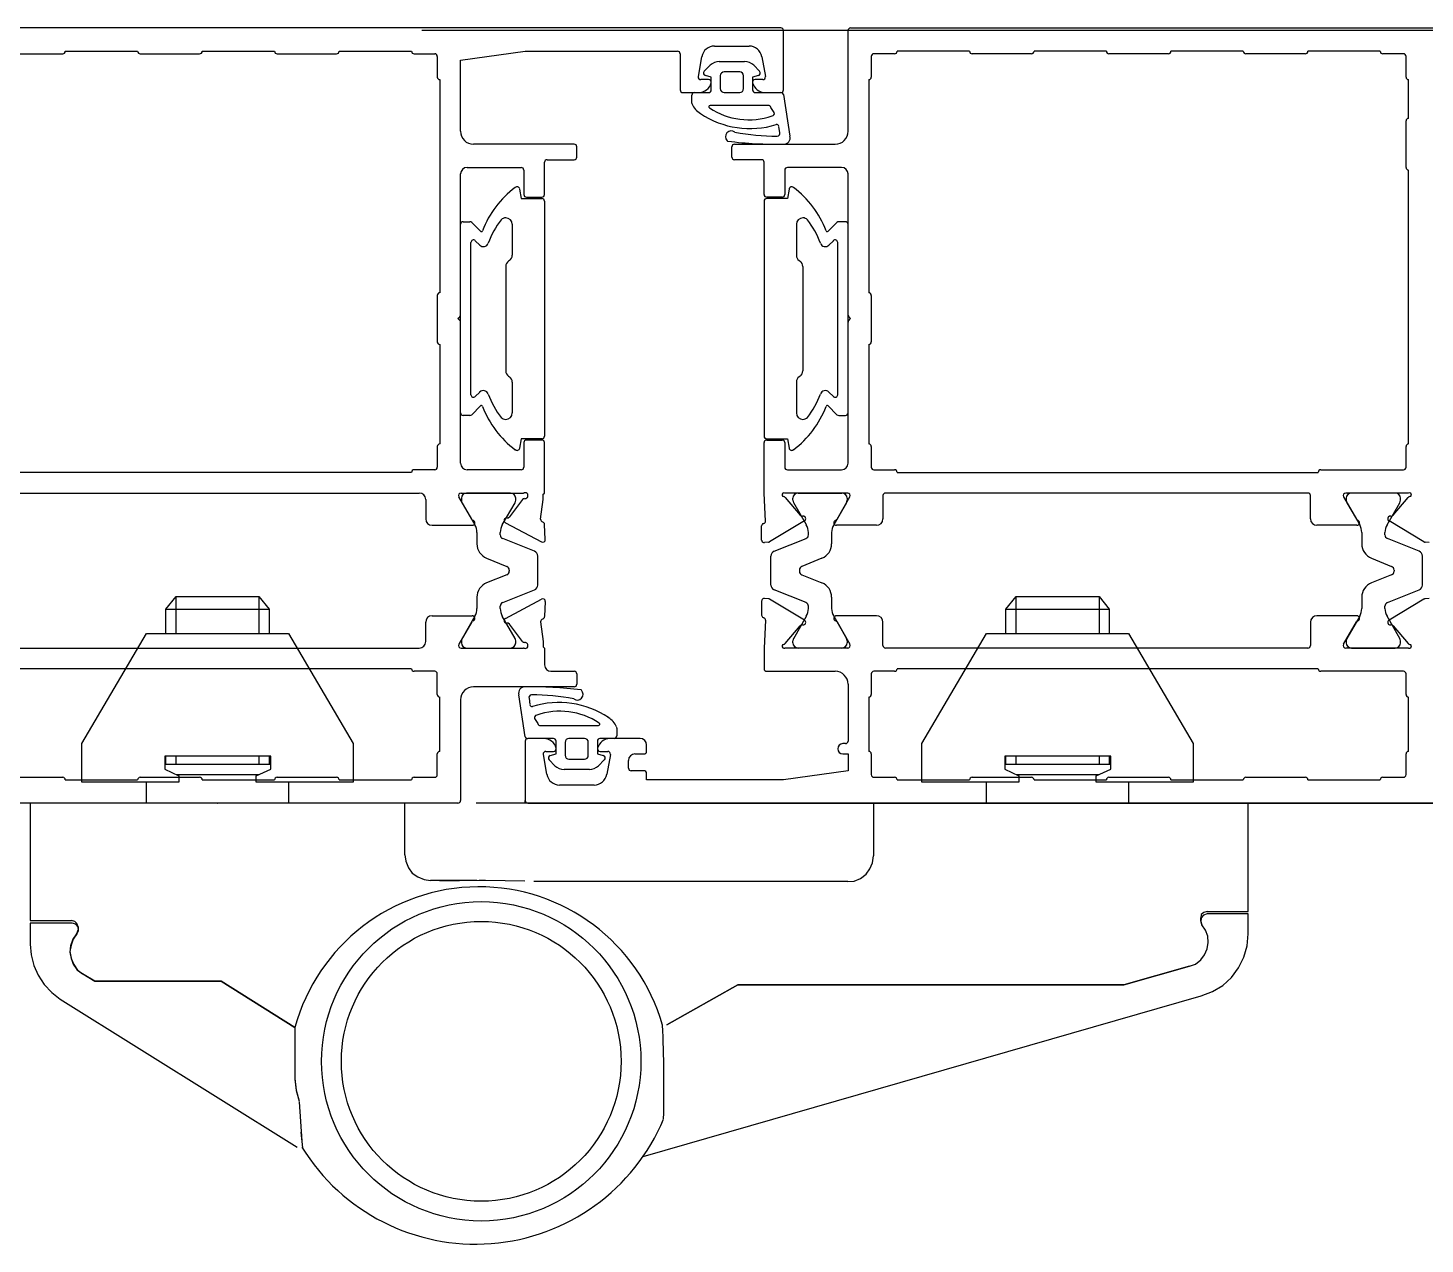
# Model space of a CAD drawing. Header units: inches. Extents: x -12530 to 36157, y 78659 to 110077.
# Drawn here: x 6248.3 to 6356.5, y 87891.5 to 87985.6 of the extents above; entities that cross this region are included whole.
import ezdxf

# ---------------------------------------------------------------- set-up
doc = ezdxf.new("R2010")
doc.units = ezdxf.units.IN
doc.header["$MEASUREMENT"] = 0
doc.layers.add('freecads.com', color=7, linetype='Continuous')

msp = doc.modelspace()

# ---------------------------------------------------------------- linework, layer by layer
at = {"layer": 'freecads.com'}
for p, q in [((6306.6, 87985.63), (6232, 87985.63)), ((7335.66, 87985.43), (6278.8, 87985.43)), ((6306.8, 87980.83), (6306.8, 87985.43)), ((6311.8, 87977.63), (6311.8, 87985.43)), ((6312, 87985.63), (6361.6, 87985.63)), ((6301.46, 87984.23), (6304.14, 87984.23)), ((6246.4, 87983.63), (6251, 87983.63)), ((6251.2, 87983.83), (6256.8, 87983.83)), ((6257, 87983.63), (6261.6, 87983.63)), ((6261.8, 87983.83), (6267.4, 87983.83)), ((6267.6, 87983.63), (6272.2, 87983.63)), ((6272.4, 87983.83), (6278, 87983.83)), ((6278.2, 87983.63), (6279.8, 87983.63)), ((6280, 87983.43), (6280, 87981.83)), ((6281.8, 87983.13), (6286.8, 87983.83)), ((6281.8, 87977.63), (6281.8, 87983.13)), ((6286.8, 87983.83), (6298.6, 87983.83)), ((6298.8, 87983.63), (6298.8, 87980.83)), ((6300.21, 87981.86), (6300.48, 87983.4)), ((6301.83, 87983.03), (6303.79, 87983.03)), ((6305.13, 87983.4), (6305.4, 87981.86)), ((6313.6, 87983.43), (6313.6, 87981.83)), ((6315.4, 87983.63), (6313.8, 87983.63)), ((6321.2, 87983.83), (6315.6, 87983.83)), ((6326, 87983.63), (6321.4, 87983.63)), ((6331.8, 87983.83), (6326.2, 87983.83)), ((6336.6, 87983.63), (6332, 87983.63)), ((6342.4, 87983.83), (6336.8, 87983.83)), ((6347.2, 87983.63), (6342.6, 87983.63)), ((6353, 87983.83), (6347.4, 87983.83)), ((6354.8, 87983.63), (6353.2, 87983.63)), ((6355, 87981.83), (6355, 87983.43)), ((6300.67, 87982.29), (6301.12, 87982.74)), ((6301.21, 87981.83), (6300.76, 87981.95)), ((6301.21, 87980.83), (6301.21, 87981.83)), ((6301.91, 87981.93), (6301.91, 87980.93)), ((6303.41, 87982.23), (6302.21, 87982.23)), ((6303.71, 87980.93), (6303.71, 87981.93)), ((6304.86, 87981.95), (6304.41, 87981.83)), ((6304.41, 87981.83), (6304.41, 87980.83)), ((6304.5, 87982.74), (6304.95, 87982.29)), ((6280.2, 87981.63), (6280.2, 87965.13)), ((6301, 87981.63), (6300.4, 87981.63)), ((6305.2, 87981.63), (6304.6, 87981.63)), ((6313.4, 87981.63), (6313.4, 87965.13)), ((6355.2, 87978.63), (6355.2, 87981.63)), ((6299, 87980.63), (6300.23, 87980.63)), ((6299.71, 87979.82), (6299.71, 87980.43)), ((6299.91, 87980.63), (6301.01, 87980.63)), ((6305.63, 87979.63), (6301.12, 87979.63)), ((6302.21, 87980.63), (6303.41, 87980.63)), ((6304.61, 87980.63), (6306.6, 87980.63)), ((6305.38, 87980.63), (6306.6, 87980.63)), ((6306.79, 87980.49), (6307.3, 87977.26)), ((6306.09, 87979.09), (6305.83, 87979.48)), ((6306.51, 87977.52), (6306.44, 87978.01)), ((6355, 87974.83), (6355, 87978.43)), ((6290.6, 87976.63), (6282.8, 87976.63)), ((6290.8, 87975.63), (6290.8, 87976.43)), ((6302.8, 87975.63), (6302.8, 87976.43)), ((6303, 87976.63), (6310.8, 87976.63)), ((6288.5, 87975.43), (6290.6, 87975.43)), ((6305.1, 87975.43), (6303, 87975.43)), ((6281.8, 87963.41), (6281.8, 87974.33)), ((6282.3, 87974.83), (6286.5, 87974.83)), ((6286.7, 87974.63), (6286.7, 87972.73)), ((6288.3, 87972.73), (6288.3, 87975.23)), ((6305.3, 87972.73), (6305.3, 87975.23)), ((6306.9, 87974.63), (6306.9, 87972.73)), ((6311.3, 87974.83), (6307.1, 87974.83)), ((6311.8, 87963.41), (6311.8, 87974.33)), ((6355.2, 87953.43), (6355.2, 87974.63)), ((6286.37, 87973.16), (6286.5, 87972.43)), ((6307.23, 87973.16), (6307.1, 87972.43)), ((6286.5, 87972.43), (6288.1, 87972.43)), ((6286.9, 87972.53), (6288.1, 87972.53)), ((6288.3, 87972.23), (6288.3, 87954.03)), ((6305.3, 87972.23), (6305.3, 87954.03)), ((6306.7, 87972.53), (6305.5, 87972.53)), ((6307.1, 87972.43), (6305.5, 87972.43)), ((6281.8, 87955.83), (6281.8, 87970.43)), ((6282, 87970.63), (6282.52, 87970.63)), ((6282.66, 87970.57), (6283.34, 87969.89)), ((6285.8, 87970.43), (6285.8, 87968.04)), ((6307.8, 87970.43), (6307.8, 87968.04)), ((6310.94, 87970.57), (6310.26, 87969.89)), ((6311.6, 87970.63), (6311.08, 87970.63)), ((6311.8, 87955.83), (6311.8, 87970.43)), ((6282.6, 87957.24), (6282.6, 87969.02)), ((6282.94, 87969.16), (6283.28, 87968.82)), ((6310.66, 87969.16), (6310.32, 87968.82)), ((6311, 87957.24), (6311, 87969.02)), ((6285.3, 87967.17), (6285.3, 87959.09)), ((6285.59, 87967.63), (6285.51, 87967.58)), ((6308.01, 87967.63), (6308.09, 87967.58)), ((6308.3, 87967.17), (6308.3, 87959.09)), ((6280, 87964.93), (6280, 87961.33)), ((6313.6, 87964.93), (6313.6, 87961.33)), ((6281.6, 87963.13), (6281.74, 87963.27)), ((6281.74, 87962.99), (6281.6, 87963.13)), ((6281.8, 87951.93), (6281.8, 87962.85)), ((6311.8, 87951.93), (6311.8, 87962.85)), ((6312, 87963.13), (6311.86, 87963.27)), ((6311.86, 87962.99), (6312, 87963.13)), ((6280.2, 87961.13), (6280.2, 87953.43)), ((6313.4, 87961.13), (6313.4, 87953.43)), ((6285.51, 87958.68), (6285.59, 87958.63)), ((6285.8, 87958.22), (6285.8, 87955.83)), ((6307.8, 87958.22), (6307.8, 87955.83)), ((6308.09, 87958.68), (6308.01, 87958.63)), ((6283.28, 87957.44), (6282.94, 87957.1)), ((6310.32, 87957.44), (6310.66, 87957.1)), ((6283.34, 87956.37), (6282.66, 87955.69)), ((6310.26, 87956.37), (6310.94, 87955.69)), ((6282.52, 87955.63), (6282, 87955.63)), ((6311.08, 87955.63), (6311.6, 87955.63)), ((6286.5, 87953.83), (6286.37, 87953.1)), ((6288.1, 87953.83), (6286.5, 87953.83)), ((6288.1, 87953.73), (6286.9, 87953.73)), ((6305.5, 87953.83), (6307.1, 87953.83)), ((6305.5, 87953.73), (6306.7, 87953.73)), ((6307.1, 87953.83), (6307.23, 87953.1)), ((6280, 87953.23), (6280, 87951.63)), ((6286.7, 87953.53), (6286.7, 87951.63)), ((6288.3, 87949.63), (6288.3, 87953.53)), ((6305.3, 87949.63), (6305.3, 87953.53)), ((6306.9, 87953.53), (6306.9, 87951.63)), ((6313.6, 87953.23), (6313.6, 87951.63)), ((6355, 87951.63), (6355, 87953.23)), ((6278, 87951.23), (6245.4, 87951.23)), ((6279.8, 87951.43), (6278.2, 87951.43)), ((6286.5, 87951.43), (6282.3, 87951.43)), ((6307.1, 87951.43), (6311.3, 87951.43)), ((6313.8, 87951.43), (6315.4, 87951.43)), ((6315.6, 87951.23), (6348.2, 87951.23)), ((6348.4, 87951.43), (6354.8, 87951.43)), ((6246.5, 87949.63), (6278.6, 87949.63)), ((6282.66, 87947.61), (6281.66, 87949.33)), ((6281.84, 87949.63), (6286.67, 87949.63)), ((6285.67, 87949.63), (6282.27, 87949.63)), ((6288.2, 87949.53), (6288.3, 87949.63)), ((6288.2, 87949.13), (6288.2, 87949.53)), ((6305.41, 87947.46), (6305.3, 87949.63)), ((6311.77, 87949.63), (6306.9, 87949.63)), ((6307.93, 87949.63), (6311.33, 87949.63)), ((6310.95, 87947.61), (6311.94, 87949.33)), ((6314.5, 87949.43), (6314.5, 87947.63)), ((6347.4, 87949.63), (6314.7, 87949.63)), ((6347.6, 87947.63), (6347.6, 87949.43)), ((6350.16, 87949.33), (6351.16, 87947.61)), ((6355.2, 87949.63), (6350.34, 87949.63)), ((6354.17, 87949.63), (6350.77, 87949.63)), ((6279.1, 87949.13), (6279.1, 87947.63)), ((6281.87, 87949.23), (6281.87, 87949.08)), ((6281.92, 87948.88), (6282.91, 87947.17)), ((6285.03, 87947.17), (6286.02, 87948.88)), ((6286.59, 87949.12), (6285.58, 87947.78)), ((6286.07, 87949.08), (6286.07, 87949.23)), ((6288, 87947.6), (6288.2, 87949.13)), ((6306.94, 87949.29), (6308.1, 87947.91)), ((6307.53, 87949.08), (6307.53, 87949.23)), ((6308.57, 87947.17), (6307.59, 87948.88)), ((6311.68, 87948.88), (6310.69, 87947.17)), ((6311.73, 87949.23), (6311.73, 87949.08)), ((6350.37, 87949.23), (6350.37, 87949.08)), ((6350.42, 87948.88), (6351.41, 87947.17)), ((6353.53, 87947.17), (6354.52, 87948.88)), ((6354, 87947.91), (6355.16, 87949.29)), ((6354.57, 87949.08), (6354.57, 87949.23)), ((6285.28, 87947.33), (6288.07, 87945.85)), ((6288.16, 87947.38), (6288.14, 87947.39)), ((6288.36, 87946.03), (6288.3, 87947.2)), ((6305.24, 87947.26), (6305.27, 87947.28)), ((6308.43, 87947.47), (6305.72, 87945.85)), ((6356.38, 87945.85), (6353.68, 87947.47)), ((6279.6, 87947.13), (6282.7, 87947.13)), ((6283.07, 87946.57), (6283.07, 87945.7)), ((6284.87, 87946.39), (6284.87, 87946.57)), ((6287.52, 87945.12), (6285.06, 87946.11)), ((6305.11, 87945.99), (6305.11, 87947.08)), ((6306.08, 87945.12), (6308.55, 87946.11)), ((6308.73, 87946.39), (6308.73, 87946.57)), ((6310.53, 87946.57), (6310.53, 87945.7)), ((6314, 87947.13), (6310.9, 87947.13)), ((6351.2, 87947.13), (6348.1, 87947.13)), ((6351.57, 87946.57), (6351.57, 87945.7)), ((6353.37, 87946.39), (6353.37, 87946.57)), ((6356.02, 87945.12), (6353.56, 87946.11)), ((6305.63, 87945.82), (6305.32, 87945.79)), ((6356.78, 87945.79), (6356.47, 87945.82)), ((6283.82, 87944.58), (6285.38, 87943.95)), ((6287.77, 87942.51), (6287.77, 87944.75)), ((6305.83, 87942.51), (6305.83, 87944.75)), ((6309.78, 87944.58), (6308.22, 87943.95)), ((6352.32, 87944.58), (6353.88, 87943.95)), ((6356.27, 87942.51), (6356.27, 87944.75)), ((6285.38, 87943.31), (6283.82, 87942.68)), ((6285.57, 87943.67), (6285.57, 87943.58)), ((6308.03, 87943.67), (6308.03, 87943.58)), ((6308.22, 87943.31), (6309.78, 87942.68)), ((6353.88, 87943.31), (6352.32, 87942.68)), ((6354.07, 87943.67), (6354.07, 87943.58)), ((6285.06, 87941.15), (6287.52, 87942.14)), ((6308.55, 87941.15), (6306.08, 87942.14)), ((6353.56, 87941.15), (6356.02, 87942.14)), ((6258.98, 87940.63), (6259.77, 87941.63)), ((6259.77, 87941.63), (6266.19, 87941.63)), ((6259.77, 87938.75), (6259.77, 87941.63)), ((6266.19, 87941.63), (6266.98, 87940.63)), ((6266.19, 87941.63), (6266.19, 87938.75)), ((6283.07, 87941.56), (6283.07, 87940.69)), ((6284.87, 87940.69), (6284.87, 87940.87)), ((6285.28, 87939.93), (6288.07, 87941.41)), ((6288.36, 87941.23), (6288.3, 87940.06)), ((6305.11, 87941.27), (6305.11, 87940.18)), ((6305.63, 87941.44), (6305.32, 87941.47)), ((6308.43, 87939.79), (6305.72, 87941.41)), ((6308.73, 87940.69), (6308.73, 87940.87)), ((6310.53, 87941.56), (6310.53, 87940.69)), ((6324.02, 87940.63), (6324.81, 87941.63)), ((6324.81, 87941.63), (6331.23, 87941.63)), ((6324.81, 87938.75), (6324.81, 87941.63)), ((6331.23, 87941.63), (6332.02, 87940.63)), ((6331.23, 87941.63), (6331.23, 87938.75)), ((6351.57, 87941.56), (6351.57, 87940.69)), ((6353.37, 87940.69), (6353.37, 87940.87)), ((6356.38, 87941.41), (6353.68, 87939.79)), ((6356.78, 87941.47), (6356.47, 87941.44)), ((6258.98, 87938.75), (6258.98, 87940.63)), ((6258.98, 87940.63), (6266.98, 87940.63)), ((6266.98, 87940.63), (6266.98, 87938.75)), ((6279.1, 87938.13), (6279.1, 87939.63)), ((6279.6, 87940.13), (6282.7, 87940.13)), ((6282.66, 87939.65), (6281.66, 87937.93)), ((6282.91, 87940.09), (6281.92, 87938.38)), ((6286.02, 87938.38), (6285.03, 87940.09)), ((6288, 87939.66), (6288.2, 87938.13)), ((6288.16, 87939.88), (6288.14, 87939.87)), ((6305.24, 87940), (6305.27, 87939.98)), ((6305.41, 87939.79), (6305.3, 87937.63)), ((6307.59, 87938.38), (6308.57, 87940.09)), ((6310.69, 87940.09), (6311.68, 87938.38)), ((6314, 87940.13), (6310.9, 87940.13)), ((6310.95, 87939.65), (6311.94, 87937.93)), ((6314.5, 87937.83), (6314.5, 87939.63)), ((6324.02, 87938.75), (6324.02, 87940.63)), ((6324.02, 87940.63), (6332.02, 87940.63)), ((6332.02, 87940.63), (6332.02, 87938.75)), ((6347.6, 87939.63), (6347.6, 87937.83)), ((6351.2, 87940.13), (6348.1, 87940.13)), ((6350.16, 87937.93), (6351.16, 87939.65)), ((6351.41, 87940.09), (6350.42, 87938.38)), ((6354.52, 87938.38), (6353.53, 87940.09)), ((6252.48, 87930.25), (6257.48, 87938.75)), ((6257.48, 87938.75), (6268.48, 87938.75)), ((6268.48, 87938.75), (6273.48, 87930.25)), ((6286.59, 87938.14), (6285.58, 87939.48)), ((6306.94, 87937.97), (6308.1, 87939.35)), ((6317.52, 87930.25), (6322.52, 87938.75)), ((6322.52, 87938.75), (6333.52, 87938.75)), ((6333.52, 87938.75), (6338.52, 87930.25)), ((6354, 87939.35), (6355.16, 87937.97)), ((6246.5, 87937.63), (6278.6, 87937.63)), ((6281.84, 87937.63), (6286.67, 87937.63)), ((6281.87, 87938.18), (6281.87, 87938.03)), ((6282.27, 87937.63), (6285.67, 87937.63)), ((6286.07, 87938.03), (6286.07, 87938.18)), ((6288.2, 87938.13), (6288.2, 87937.73)), ((6288.2, 87937.73), (6288.3, 87937.63)), ((6288.3, 87937.63), (6288.3, 87936.33)), ((6305.3, 87937.63), (6305.3, 87936.03)), ((6311.77, 87937.63), (6306.9, 87937.63)), ((6307.53, 87938.03), (6307.53, 87938.18)), ((6311.33, 87937.63), (6307.93, 87937.63)), ((6311.73, 87938.18), (6311.73, 87938.03)), ((6347.4, 87937.63), (6314.7, 87937.63)), ((6355.2, 87937.63), (6350.34, 87937.63)), ((6350.37, 87938.18), (6350.37, 87938.03)), ((6350.77, 87937.63), (6354.17, 87937.63)), ((6354.57, 87938.03), (6354.57, 87938.18)), ((6278, 87936.03), (6245.4, 87936.03)), ((6279.8, 87935.83), (6278.2, 87935.83)), ((6280, 87934.03), (6280, 87935.63)), ((6288.8, 87935.83), (6290.6, 87935.83)), ((6290.8, 87935.63), (6290.8, 87934.83)), ((6305.5, 87935.83), (6310.8, 87935.83)), ((6313.6, 87935.63), (6313.6, 87934.03)), ((6315.4, 87935.83), (6313.8, 87935.83)), ((6348.2, 87936.03), (6315.6, 87936.03)), ((6354.8, 87935.83), (6348.4, 87935.83)), ((6355, 87934.03), (6355, 87935.63)), ((6290.6, 87934.63), (6282.8, 87934.63)), ((6311.8, 87934.83), (6311.8, 87930.43)), ((6280.2, 87929.63), (6280.2, 87933.83)), ((6281.8, 87933.63), (6281.8, 87925.83)), ((6286.81, 87930.77), (6286.3, 87934)), ((6287.1, 87933.74), (6287.16, 87933.25)), ((6313.4, 87933.83), (6313.4, 87929.63)), ((6355.2, 87929.63), (6355.2, 87933.83)), ((6287.52, 87932.17), (6287.78, 87931.78)), ((6287.97, 87931.63), (6292.48, 87931.63)), ((6293.89, 87931.44), (6293.89, 87930.83)), ((6252.48, 87927.25), (6252.48, 87930.25)), ((6273.48, 87930.25), (6273.48, 87927.25)), ((6286.8, 87930.43), (6286.8, 87925.83)), ((6288.23, 87930.63), (6287, 87930.63)), ((6288.99, 87930.63), (6287, 87930.63)), ((6289.19, 87929.43), (6289.19, 87930.43)), ((6289.89, 87930.33), (6289.89, 87929.33)), ((6291.39, 87930.63), (6290.19, 87930.63)), ((6291.69, 87929.33), (6291.69, 87930.33)), ((6292.39, 87930.43), (6292.39, 87929.43)), ((6293.69, 87930.63), (6292.59, 87930.63)), ((6295.7, 87930.63), (6293.38, 87930.63)), ((6296.2, 87929.63), (6296.2, 87930.13)), ((6311.6, 87930.23), (6311.4, 87930.23)), ((6317.52, 87927.25), (6317.52, 87930.25)), ((6338.52, 87930.25), (6338.52, 87927.25)), ((6267.1, 87929.25), (6258.9, 87929.25)), ((6258.9, 87929.25), (6258.9, 87928.25)), ((6258.98, 87928.63), (6258.98, 87929.25)), ((6259.77, 87928.63), (6259.77, 87929.25)), ((6266.19, 87929.25), (6266.19, 87928.63)), ((6266.98, 87929.25), (6266.98, 87928.63)), ((6267.1, 87928.25), (6267.1, 87929.25)), ((6280, 87927.83), (6280, 87929.43)), ((6288.48, 87927.86), (6288.21, 87929.4)), ((6288.4, 87929.63), (6289, 87929.63)), ((6289.1, 87928.52), (6288.65, 87928.97)), ((6288.74, 87929.31), (6289.19, 87929.43)), ((6290.19, 87929.03), (6291.39, 87929.03)), ((6292.39, 87929.43), (6292.84, 87929.31)), ((6292.93, 87928.97), (6292.48, 87928.52)), ((6292.6, 87929.63), (6293.2, 87929.63)), ((6293.4, 87929.4), (6293.13, 87927.86)), ((6294.8, 87928.33), (6294.8, 87928.93)), ((6295.3, 87929.43), (6296, 87929.43)), ((6311.4, 87929.43), (6311.8, 87929.43)), ((6311.8, 87929.43), (6311.8, 87928.13)), ((6313.6, 87929.43), (6313.6, 87927.83)), ((6332.15, 87929.25), (6323.94, 87929.25)), ((6323.94, 87929.25), (6323.94, 87928.25)), ((6324.02, 87928.63), (6324.02, 87929.25)), ((6324.81, 87928.63), (6324.81, 87929.25)), ((6331.23, 87929.25), (6331.23, 87928.63)), ((6332.02, 87929.25), (6332.02, 87928.63)), ((6332.15, 87928.25), (6332.15, 87929.25)), ((6355, 87927.83), (6355, 87929.43)), ((6258.9, 87928.63), (6267.1, 87928.63)), ((6258.9, 87928.25), (6259.98, 87927.75)), ((6259.77, 87927.84), (6266.19, 87927.84)), ((6259.98, 87927.75), (6259.98, 87927.25)), ((6265.98, 87927.75), (6267.1, 87928.25)), ((6265.98, 87927.25), (6265.98, 87927.75)), ((6291.77, 87928.23), (6289.81, 87928.23)), ((6296, 87928.13), (6295, 87928.13)), ((6296.2, 87927.43), (6296.2, 87927.93)), ((6311.8, 87928.13), (6306.8, 87927.43)), ((6323.94, 87928.63), (6332.15, 87928.63)), ((6323.94, 87928.25), (6325.02, 87927.75)), ((6324.81, 87927.84), (6331.23, 87927.84)), ((6325.02, 87927.75), (6325.02, 87927.25)), ((6331.02, 87927.75), (6332.15, 87928.25)), ((6331.02, 87927.25), (6331.02, 87927.75)), ((6246.4, 87927.63), (6251, 87927.63)), ((6251.2, 87927.43), (6256.8, 87927.43)), ((6259.98, 87927.25), (6252.48, 87927.25)), ((6257, 87927.63), (6261.6, 87927.63)), ((6257.48, 87925.63), (6257.48, 87927.25)), ((6261.8, 87927.43), (6267.4, 87927.43)), ((6273.48, 87927.25), (6265.98, 87927.25)), ((6267.6, 87927.63), (6272.2, 87927.63)), ((6268.48, 87927.25), (6268.48, 87925.63)), ((6272.4, 87927.43), (6278, 87927.43)), ((6278.2, 87927.63), (6279.8, 87927.63)), ((6292.14, 87927.03), (6289.46, 87927.03)), ((6306.8, 87927.43), (6296.2, 87927.43)), ((6313.8, 87927.63), (6315.4, 87927.63)), ((6315.6, 87927.43), (6321.2, 87927.43)), ((6325.02, 87927.25), (6317.52, 87927.25)), ((6321.4, 87927.63), (6326, 87927.63)), ((6322.52, 87925.63), (6322.52, 87927.25)), ((6326.2, 87927.43), (6331.8, 87927.43)), ((6338.52, 87927.25), (6331.02, 87927.25)), ((6332, 87927.63), (6336.6, 87927.63)), ((6333.52, 87927.25), (6333.52, 87925.63)), ((6336.8, 87927.43), (6342.4, 87927.43)), ((6342.6, 87927.63), (6347.2, 87927.63)), ((6347.4, 87927.43), (6353, 87927.43)), ((6353.2, 87927.63), (6354.8, 87927.63)), ((6281.6, 87925.63), (6232, 87925.63)), ((6257.48, 87925.63), (6248.48, 87925.63)), ((6248.48, 87925.63), (6248.48, 87916.55)), ((6268.48, 87925.63), (6257.48, 87925.63)), ((6262.98, 87925.63), (6263.02, 87925.63)), ((6277.48, 87925.63), (6268.48, 87925.63)), ((6277.48, 87921.63), (6277.48, 87925.63)), ((7332.46, 87925.63), (6283, 87925.63)), ((6286.8, 87925.63), (6286.8, 87925.83)), ((6287, 87925.63), (6286.8, 87925.63)), ((6287, 87925.63), (6386.6, 87925.63)), ((6322.52, 87925.63), (6313.77, 87925.63)), ((6313.77, 87925.63), (6313.77, 87921.55)), ((6333.52, 87925.63), (6322.52, 87925.63)), ((6328.02, 87925.63), (6328.06, 87925.63)), ((6342.77, 87925.63), (6333.52, 87925.63)), ((6342.77, 87917.25), (6342.77, 87925.63)), ((6277.48, 87921.63), (6277.56, 87921.13)), ((6313.69, 87921), (6313.77, 87921.55)), ((6277.56, 87921.13), (6277.77, 87920.63)), ((6277.77, 87920.63), (6278.06, 87920.21)), ((6278.06, 87920.21), (6278.48, 87919.92)), ((6312.77, 87919.8), (6313.19, 87920.13)), ((6313.19, 87920.13), (6313.48, 87920.55)), ((6313.48, 87920.55), (6313.69, 87921)), ((6278.48, 87919.92), (6278.98, 87919.71)), ((6278.98, 87919.71), (6279.48, 87919.63)), ((6283.06, 87919.63), (6279.48, 87919.63)), ((6283.23, 87919.63), (6280.19, 87919.59)), ((6283.73, 87919.63), (6283.23, 87919.63)), ((6286.77, 87919.59), (6283.73, 87919.63)), ((6311.77, 87919.55), (6287.48, 87919.55)), ((6311.77, 87919.55), (6312.27, 87919.59)), ((6312.27, 87919.59), (6312.77, 87919.8)), ((6339.15, 87917), (6339.1, 87916.75)), ((6339.35, 87917.17), (6339.15, 87917)), ((6339.31, 87916.96), (6339.15, 87916.75)), ((6339.6, 87917.05), (6339.31, 87916.96)), ((6339.6, 87917.25), (6339.35, 87917.17)), ((6339.6, 87917.25), (6342.77, 87917.25)), ((6342.77, 87917.05), (6339.6, 87917.05)), ((6342.77, 87915.46), (6342.77, 87917.05)), ((6248.48, 87916.55), (6251.69, 87916.55)), ((6251.73, 87916.34), (6248.48, 87916.34)), ((6248.48, 87916.34), (6248.48, 87914.71)), ((6251.94, 87916.46), (6251.69, 87916.55)), ((6252.02, 87916.25), (6251.73, 87916.34)), ((6252.1, 87916.3), (6251.94, 87916.46)), ((6252.19, 87916.05), (6252.02, 87916.25)), ((6252.19, 87915.84), (6252.06, 87915.5)), ((6252.19, 87916.05), (6252.1, 87916.3)), ((6252.19, 87916.05), (6252.19, 87915.84)), ((6252.23, 87915.75), (6252.19, 87916.05)), ((6339.1, 87916.55), (6339.1, 87916.75)), ((6339.15, 87916.75), (6339.1, 87916.46)), ((6339.19, 87916.21), (6339.1, 87916.55)), ((6339.1, 87916.46), (6339.19, 87916.21)), ((6339.48, 87915.8), (6339.19, 87916.21)), ((6339.48, 87915.8), (6339.19, 87916.21)), ((6339.65, 87915.34), (6339.48, 87915.8)), ((6339.65, 87915.34), (6339.48, 87915.8)), ((6248.48, 87914.71), (6248.56, 87913.88)), ((6251.77, 87915.09), (6251.6, 87914.59)), ((6251.81, 87915.09), (6251.65, 87914.63)), ((6252.06, 87915.5), (6251.77, 87915.09)), ((6252.1, 87915.5), (6251.81, 87915.09)), ((6252.1, 87915.5), (6252.23, 87915.75)), ((6339.6, 87914.34), (6339.69, 87914.84)), ((6339.6, 87914.34), (6339.69, 87914.84)), ((6339.69, 87914.84), (6339.65, 87915.34)), ((6339.69, 87914.84), (6339.65, 87915.34)), ((6342.69, 87914.59), (6342.77, 87915.5)), ((6248.56, 87913.88), (6248.77, 87913.05)), ((6251.65, 87914.63), (6251.56, 87914.13)), ((6251.6, 87914.59), (6251.56, 87914.09)), ((6251.56, 87914.13), (6251.65, 87913.63)), ((6251.56, 87914.09), (6251.65, 87913.59)), ((6251.65, 87913.63), (6251.81, 87913.17)), ((6339.1, 87913.5), (6339.4, 87913.88)), ((6339.1, 87913.5), (6339.4, 87913.88)), ((6339.4, 87913.88), (6339.6, 87914.34)), ((6339.4, 87913.88), (6339.6, 87914.34)), ((6342.02, 87912.88), (6342.44, 87913.71)), ((6342.44, 87913.71), (6342.69, 87914.59)), ((6248.77, 87913.05), (6249.1, 87912.3)), ((6251.65, 87913.59), (6251.85, 87913.13)), ((6251.81, 87913.17), (6252.1, 87912.75)), ((6251.85, 87913.13), (6252.15, 87912.71)), ((6252.1, 87912.75), (6252.52, 87912.42)), ((6252.15, 87912.71), (6252.56, 87912.42)), ((6333.15, 87911.55), (6338.23, 87913)), ((6338.23, 87913), (6333.15, 87911.55)), ((6338.23, 87913), (6338.69, 87913.17)), ((6338.23, 87913), (6338.69, 87913.17)), ((6338.69, 87913.17), (6339.1, 87913.5)), ((6338.69, 87913.17), (6339.1, 87913.5)), ((6341.48, 87912.13), (6342.02, 87912.88)), ((6249.1, 87912.3), (6249.56, 87911.59)), ((6249.56, 87911.59), (6250.15, 87910.96)), ((6253.48, 87911.84), (6252.52, 87912.42)), ((6252.56, 87912.42), (6253.48, 87911.84)), ((6253.48, 87911.84), (6263.27, 87911.84)), ((6263.27, 87911.84), (6253.48, 87911.84)), ((6263.27, 87911.84), (6268.98, 87908.25)), ((6268.98, 87908.25), (6263.27, 87911.84)), ((6297.77, 87908.46), (6303.27, 87911.55)), ((6303.27, 87911.55), (6297.77, 87908.46)), ((6303.27, 87911.55), (6333.15, 87911.55)), ((6333.15, 87911.55), (6303.27, 87911.55)), ((6340.02, 87911.05), (6340.81, 87911.5)), ((6340.81, 87911.5), (6341.48, 87912.13)), ((6250.15, 87910.96), (6250.81, 87910.46)), ((6250.81, 87910.46), (6269.15, 87899)), ((6295.93, 87898.28), (6339.15, 87910.71)), ((6339.15, 87910.71), (6340.02, 87911.05)), ((6268.98, 87908.25), (6268.98, 87904.3)), ((6268.98, 87908.25), (6268.98, 87904.25)), ((6268.98, 87904.3), (6269.06, 87903.42)), ((6268.98, 87904.25), (6269.06, 87903.38)), ((6269.06, 87903.42), (6269.31, 87902.55)), ((6269.06, 87903.38), (6269.31, 87902.55)), ((6269.31, 87902.5), (6269.52, 87899.46)), ((6269.44, 87900.17), (6269.57, 87898.94))]:
    msp.add_line(p, q, dxfattribs=at)
for radius in [12.36, 10.83]:
    msp.add_circle((6283.4, 87905.64), radius, dxfattribs=at)
for centre, radius, start, end in [((6306.6, 87985.43), 0.2, 0, 90), ((6312, 87985.43), 0.2, 90, 180), ((6301.46, 87983.23), 1, 90, 170), ((6304.14, 87983.23), 1, 10, 90), ((6251, 87983.83), 0.2, 270, 360), ((6257, 87983.83), 0.2, 180, 270), ((6261.6, 87983.83), 0.2, 270, 360), ((6267.6, 87983.83), 0.2, 180, 270), ((6272.2, 87983.83), 0.2, 270, 0), ((6278.2, 87983.83), 0.2, 180, 270), ((6279.8, 87983.43), 0.2, 0, 90), ((6298.6, 87983.63), 0.2, 0, 90), ((6301.83, 87982.03), 1, 90, 135), ((6303.79, 87982.03), 1, 45, 90), ((6313.8, 87983.43), 0.2, 90, 180), ((6315.4, 87983.83), 0.2, 270, 0), ((6321.4, 87983.83), 0.2, 180, 270), ((6326, 87983.83), 0.2, 270, 0), ((6332, 87983.83), 0.2, 180, 270), ((6336.6, 87983.83), 0.2, 270, 0), ((6342.6, 87983.83), 0.2, 180, 270), ((6347.2, 87983.83), 0.2, 270, 0), ((6353.2, 87983.83), 0.2, 180, 270), ((6354.8, 87983.43), 0.2, 0, 90), ((6280.2, 87981.83), 0.2, 180, 270), ((6300.4, 87981.83), 0.2, 170, 270), ((6300.81, 87982.14), 0.2, 135, 255), ((6302.21, 87981.93), 0.3, 90, 180), ((6303.41, 87981.93), 0.3, 360, 90), ((6304.81, 87982.14), 0.2, 285, 45), ((6305.2, 87981.83), 0.2, 270, 10), ((6313.4, 87981.83), 0.2, 270, 0), ((6355.2, 87981.83), 0.2, 180, 270), ((6299, 87980.83), 0.2, 180, 270), ((6300.23, 87981.63), 1, 270, 345.5225), ((6301, 87981.43), 0.2, 345.5225, 90), ((6301.01, 87980.83), 0.2, 270, 0), ((6302.21, 87980.93), 0.3, 180, 270), ((6303.41, 87980.93), 0.3, 270, 0), ((6304.6, 87981.43), 0.2, 90, 194.4776), ((6305.38, 87981.63), 1, 194.4775, 270), ((6304.61, 87980.83), 0.2, 180, 270), ((6306.6, 87980.83), 0.2, 270, 360), ((6299.91, 87980.43), 0.2, 90, 180), ((6299.91, 87979.82), 0.2, 180, 202.9163), ((6301.15, 87980.34), 1.54, 202.9163, 239.5979), ((6301.12, 87979.53), 0.1, 90, 245.0205), ((6305.63, 87979.43), 0.2, 14.7478, 90), ((6306.6, 87980.43), 0.2, 17.5001, 90), ((6304.2, 87984.71), 6.87, 236.0954, 287.242), ((6304.11, 87983.95), 5.43, 236.1282, 289.3906), ((6305.9, 87979.02), 0.2, 273.7827, 18.3655), ((6355.2, 87978.43), 0.2, 90, 180), ((6282.8, 87977.63), 1, 180, 270), ((6302.76, 87977.21), 0.448, 51.7847, 224.7645), ((6306.18, 87993.78), 16.52, 259.0391, 270.4878), ((6306.25, 87977.95), 0.2, 18.8256, 95.1553), ((6306.32, 87977.46), 0.2, 270.9519, 18.3655), ((6310.8, 87977.63), 1, 270, 0), ((6290.6, 87976.43), 0.2, 0, 90), ((6302.52, 87976.96), 0.1, 220.7119, 255.8406), ((6306.19, 88005.32), 28.69, 262.6061, 271.2617), ((6303, 87976.43), 0.2, 90, 180), ((6306.82, 87977.13), 0.5, 270, 14.7478), ((6288.5, 87975.23), 0.2, 90, 180), ((6290.6, 87975.63), 0.2, 270, 0), ((6303, 87975.63), 0.2, 180, 270), ((6305.1, 87975.23), 0.2, 0, 90), ((6282.3, 87974.33), 0.5, 90, 180), ((6286.5, 87974.63), 0.2, 0, 90), ((6307.1, 87974.63), 0.2, 90, 180), ((6311.3, 87974.33), 0.5, 0, 90), ((6355.2, 87974.83), 0.2, 180, 270), ((6290.53, 87967.24), 7.53, 126.7041, 159.0557), ((6286.18, 87973.13), 0.2, 10, 135), ((6307.43, 87973.13), 0.2, 45, 170), ((6303.07, 87967.24), 7.53, 20.9443, 53.2959), ((6286.9, 87972.73), 0.2, 180, 270), ((6288.1, 87972.73), 0.2, 270, 0), ((6288.1, 87972.23), 0.2, 0, 90), ((6305.5, 87972.73), 0.2, 180, 270), ((6305.5, 87972.23), 0.2, 90, 180), ((6306.7, 87972.73), 0.2, 270, 360), ((6282, 87970.43), 0.2, 90, 180), ((6282.52, 87970.43), 0.2, 45, 90), ((6283.41, 87969.96), 0.1, 225, 339.0557), ((6290.16, 87966.7), 6.62, 141.9126, 159.9772), ((6285.3, 87970.43), 0.5, 90, 135), ((6285.3, 87970.43), 0.5, 0, 90), ((6308.3, 87970.43), 0.5, 90, 180), ((6308.3, 87970.43), 0.5, 45, 90), ((6303.44, 87966.7), 6.62, 20.0228, 38.0874), ((6310.19, 87969.96), 0.1, 200.9443, 315), ((6311.08, 87970.43), 0.2, 90, 135), ((6311.6, 87970.43), 0.2, 0, 90), ((6282.8, 87969.02), 0.2, 45, 180), ((6283.56, 87969.1), 0.4, 225, 339.9772), ((6310.04, 87969.1), 0.4, 200.0228, 315), ((6310.8, 87969.02), 0.2, 0, 135), ((6285.3, 87968.04), 0.5, 305.2644, 0), ((6308.3, 87968.04), 0.5, 180, 234.7356), ((6285.8, 87967.17), 0.5, 125.2644, 180), ((6307.8, 87967.17), 0.5, 0, 54.7356), ((6280.2, 87964.93), 0.2, 90, 180), ((6313.4, 87964.93), 0.2, 0, 90), ((6281.6, 87963.41), 0.2, 315, 0), ((6312, 87963.41), 0.2, 180, 225), ((6281.6, 87962.85), 0.2, 0, 45), ((6312, 87962.85), 0.2, 135, 180), ((6280.2, 87961.33), 0.2, 180, 270), ((6313.4, 87961.33), 0.2, 270, 0), ((6285.8, 87959.09), 0.5, 180, 234.7356), ((6307.8, 87959.09), 0.5, 305.2644, 0), ((6285.3, 87958.22), 0.5, 0, 54.7356), ((6308.3, 87958.22), 0.5, 125.2644, 180), ((6282.8, 87957.24), 0.2, 180, 315), ((6283.56, 87957.16), 0.4, 20.0228, 135), ((6290.16, 87959.56), 6.62, 200.0228, 218.0874), ((6303.44, 87959.56), 6.62, 321.9126, 339.9772), ((6310.04, 87957.16), 0.4, 45, 159.9772), ((6310.8, 87957.24), 0.2, 225, 0), ((6282, 87955.83), 0.2, 180, 270), ((6283.41, 87956.3), 0.1, 20.9443, 135), ((6290.53, 87959.02), 7.53, 200.9443, 233.2959), ((6285.3, 87955.83), 0.5, 270, 0), ((6303.07, 87959.02), 7.53, 306.7041, 339.0557), ((6308.3, 87955.83), 0.5, 180, 270), ((6310.19, 87956.3), 0.1, 45, 159.0557), ((6311.6, 87955.83), 0.2, 270, 0), ((6282.52, 87955.83), 0.2, 270, 315), ((6285.3, 87955.83), 0.5, 225, 270), ((6308.3, 87955.83), 0.5, 270, 315), ((6311.08, 87955.83), 0.2, 225, 270), ((6286.9, 87953.53), 0.2, 90, 180), ((6288.1, 87954.03), 0.2, 270, 0), ((6288.1, 87953.53), 0.2, 0, 90), ((6305.5, 87954.03), 0.2, 180, 270), ((6305.5, 87953.53), 0.2, 90, 180), ((6306.7, 87953.53), 0.2, 360, 90), ((6280.2, 87953.23), 0.2, 90, 180), ((6286.18, 87953.13), 0.2, 225, 350), ((6307.43, 87953.13), 0.2, 190, 315), ((6313.4, 87953.23), 0.2, 0, 90), ((6355.2, 87953.23), 0.2, 90, 180), ((6279.8, 87951.63), 0.2, 270, 0), ((6282.3, 87951.93), 0.5, 180, 270), ((6286.5, 87951.63), 0.2, 270, 0), ((6307.1, 87951.63), 0.2, 180, 270), ((6311.3, 87951.93), 0.5, 270, 0), ((6313.8, 87951.63), 0.2, 180, 270), ((6354.8, 87951.63), 0.2, 270, 0), ((6278.2, 87951.23), 0.2, 90, 180), ((6315.4, 87951.23), 0.2, 0, 90), ((6348.4, 87951.23), 0.2, 90, 180), ((6278.6, 87949.13), 0.5, 0, 90), ((6281.84, 87949.43), 0.2, 90, 210), ((6282.27, 87949.23), 0.4, 90, 180), ((6285.67, 87949.23), 0.4, 0, 90), ((6286.67, 87949.83), 0.2, 270, 288.0026), ((6286.8, 87949.42), 0.235, 30.761, 108.0026), ((6286.77, 87949.44), 0.248, 266.7238, 21.9311), ((6306.83, 87949.5), 0.145, 60.3361, 262.0376), ((6306.79, 87949.16), 0.2, 40, 83.4373), ((6307.93, 87949.23), 0.4, 90, 180), ((6311.33, 87949.23), 0.4, 0, 90), ((6311.77, 87949.43), 0.2, 330, 90), ((6314.7, 87949.43), 0.2, 90, 180), ((6347.4, 87949.43), 0.2, 0, 90), ((6350.34, 87949.43), 0.2, 90, 210), ((6350.77, 87949.23), 0.4, 90, 180), ((6354.17, 87949.23), 0.4, 0, 90), ((6355.32, 87949.16), 0.2, 96.5627, 140), ((6355.27, 87949.5), 0.145, 277.9624, 119.6639), ((6282.27, 87949.08), 0.4, 180, 210), ((6285.67, 87949.08), 0.4, 330, 0), ((6286.75, 87949), 0.2, 86.7238, 143.001), ((6307.93, 87949.08), 0.4, 180, 210), ((6311.33, 87949.08), 0.4, 330, 0), ((6350.77, 87949.08), 0.4, 180, 210), ((6354.17, 87949.08), 0.4, 330, 360), ((6279.6, 87947.63), 0.5, 180, 270), ((6282.83, 87947.71), 0.2, 210, 251.4096), ((6282.7, 87947.33), 0.2, 270, 71.4096), ((6281.87, 87946.57), 1.2, 0, 30), ((6286.07, 87946.57), 1.2, 150, 180), ((6285.37, 87947.5), 0.2, 83.001, 242.0469), ((6285.42, 87947.9), 0.2, 263.001, 323.001), ((6288.2, 87947.58), 0.2, 175.001, 253.001), ((6288.1, 87947.19), 0.2, 3.001, 73.001), ((6305.31, 87947.08), 0.2, 110, 180), ((6305.21, 87947.46), 0.2, 290, 0), ((6308.25, 87948.04), 0.2, 220, 280), ((6308.32, 87947.64), 0.2, 40, 100), ((6308.32, 87947.64), 0.2, 301.6894, 20), ((6308.32, 87947.64), 0.2, 20, 40), ((6307.53, 87946.57), 1.2, 360, 30), ((6311.73, 87946.57), 1.2, 150, 180), ((6310.9, 87947.33), 0.2, 108.5904, 270), ((6310.77, 87947.71), 0.2, 288.5904, 330), ((6314, 87947.63), 0.5, 270, 0), ((6348.1, 87947.63), 0.5, 180, 270), ((6351.33, 87947.71), 0.2, 210, 251.4096), ((6351.2, 87947.33), 0.2, 270, 71.4096), ((6350.37, 87946.57), 1.2, 0, 30), ((6354.57, 87946.57), 1.2, 150, 180), ((6353.78, 87947.64), 0.2, 160, 238.3106), ((6353.78, 87947.64), 0.2, 140, 160), ((6353.78, 87947.64), 0.2, 80, 140), ((6353.85, 87948.04), 0.2, 260, 320), ((6285.17, 87946.39), 0.3, 180, 248), ((6308.43, 87946.39), 0.3, 292, 0), ((6353.67, 87946.39), 0.3, 180, 248), ((6284.27, 87945.7), 1.2, 180, 248), ((6287.37, 87944.75), 0.4, 360, 68), ((6288.16, 87946.02), 0.2, 242.0469, 3.001), ((6305.31, 87945.99), 0.2, 180, 200), ((6305.31, 87945.99), 0.2, 200, 275), ((6305.62, 87946.02), 0.2, 275, 290), ((6305.62, 87946.02), 0.2, 290, 301.6894), ((6306.23, 87944.75), 0.4, 112, 180), ((6309.33, 87945.7), 1.2, 292, 0), ((6352.77, 87945.7), 1.2, 180, 248), ((6355.87, 87944.75), 0.4, 0, 68), ((6356.49, 87946.02), 0.2, 238.3106, 250), ((6356.49, 87946.02), 0.2, 250, 265), ((6285.27, 87943.67), 0.3, 0, 68), ((6308.33, 87943.67), 0.3, 112, 180), ((6353.77, 87943.67), 0.3, 0, 68), ((6285.27, 87943.58), 0.3, 292, 0), ((6308.33, 87943.58), 0.3, 180, 248), ((6353.77, 87943.58), 0.3, 292, 0), ((6284.27, 87941.56), 1.2, 112, 180), ((6287.37, 87942.51), 0.4, 292, 0), ((6306.23, 87942.51), 0.4, 180, 248), ((6309.33, 87941.56), 1.2, 0, 68), ((6352.77, 87941.56), 1.2, 112, 180), ((6355.87, 87942.51), 0.4, 292, 0), ((6281.87, 87940.69), 1.2, 330, 0), ((6285.17, 87940.87), 0.3, 112, 180), ((6286.07, 87940.69), 1.2, 180, 210), ((6288.16, 87941.24), 0.2, 356.999, 117.9531), ((6305.31, 87941.27), 0.2, 160, 180), ((6305.31, 87941.27), 0.2, 85, 160), ((6305.62, 87941.24), 0.2, 70, 85), ((6305.62, 87941.24), 0.2, 58.3106, 70), ((6308.43, 87940.87), 0.3, 360, 68), ((6307.53, 87940.69), 1.2, 330, 0), ((6311.73, 87940.69), 1.2, 180, 210), ((6350.37, 87940.69), 1.2, 330, 0), ((6353.67, 87940.87), 0.3, 112, 180), ((6354.57, 87940.69), 1.2, 180, 210), ((6356.49, 87941.24), 0.2, 110, 121.6894), ((6356.49, 87941.24), 0.2, 95, 110), ((6279.6, 87939.63), 0.5, 90, 180), ((6282.83, 87939.55), 0.2, 108.5904, 150), ((6282.7, 87939.93), 0.2, 288.5904, 90), ((6285.37, 87939.76), 0.2, 117.9531, 276.999), ((6288.2, 87939.68), 0.2, 106.999, 184.999), ((6288.1, 87940.07), 0.2, 286.999, 356.999), ((6305.31, 87940.18), 0.2, 180, 250), ((6305.21, 87939.79), 0.2, 0, 70), ((6308.32, 87939.62), 0.2, 340, 58.3106), ((6310.9, 87939.93), 0.2, 90, 251.4096), ((6310.77, 87939.55), 0.2, 30, 71.4096), ((6314, 87939.63), 0.5, 0, 90), ((6348.1, 87939.63), 0.5, 90, 180), ((6351.33, 87939.55), 0.2, 108.5904, 150), ((6351.2, 87939.93), 0.2, 288.5904, 90), ((6353.78, 87939.62), 0.2, 121.6894, 200), ((6285.42, 87939.36), 0.2, 36.999, 96.999), ((6308.25, 87939.22), 0.2, 80, 140), ((6308.32, 87939.62), 0.2, 260, 320), ((6308.32, 87939.62), 0.2, 320, 340), ((6353.78, 87939.62), 0.2, 200, 220), ((6353.78, 87939.62), 0.2, 220, 280), ((6353.85, 87939.22), 0.2, 40, 100), ((6278.6, 87938.13), 0.5, 270, 0), ((6281.84, 87937.83), 0.2, 150, 270), ((6282.27, 87938.18), 0.4, 150, 180), ((6282.27, 87938.03), 0.4, 180, 270), ((6285.67, 87938.03), 0.4, 270, 0), ((6285.67, 87938.18), 0.4, 360, 30), ((6286.75, 87938.26), 0.2, 216.999, 273.2762), ((6286.67, 87937.43), 0.2, 71.9974, 90), ((6286.8, 87937.84), 0.235, 251.9974, 329.239), ((6286.77, 87937.82), 0.248, 338.0689, 93.2762), ((6306.83, 87937.76), 0.145, 97.9624, 299.6639), ((6306.79, 87938.1), 0.2, 276.5627, 320), ((6307.93, 87938.18), 0.4, 150, 180), ((6307.93, 87938.03), 0.4, 180, 270), ((6311.33, 87938.03), 0.4, 270, 360), ((6311.33, 87938.18), 0.4, 360, 30), ((6311.77, 87937.83), 0.2, 270, 30), ((6314.7, 87937.83), 0.2, 180, 270), ((6347.4, 87937.83), 0.2, 270, 0), ((6350.34, 87937.83), 0.2, 150, 270), ((6350.77, 87938.18), 0.4, 150, 180), ((6350.77, 87938.03), 0.4, 180, 270), ((6354.17, 87938.03), 0.4, 270, 360), ((6354.17, 87938.18), 0.4, 0, 30), ((6355.32, 87938.1), 0.2, 220, 263.4373), ((6355.27, 87937.76), 0.145, 240.3361, 82.0376), ((6278.2, 87936.03), 0.2, 180, 270), ((6279.8, 87935.63), 0.2, 0, 90), ((6288.8, 87936.33), 0.5, 180, 270), ((6290.6, 87935.63), 0.2, 0, 90), ((6305.5, 87936.03), 0.2, 180, 270), ((6310.8, 87934.83), 1, 0, 90), ((6313.8, 87935.63), 0.2, 90, 180), ((6315.4, 87936.03), 0.2, 270, 0), ((6348.4, 87936.03), 0.2, 180, 270), ((6354.8, 87935.63), 0.2, 0, 90), ((6282.8, 87933.63), 1, 90, 180), ((6286.79, 87934.13), 0.5, 90, 194.7478), ((6287.42, 87905.94), 28.69, 82.6061, 91.2617), ((6290.84, 87934.05), 0.448, 231.7847, 44.7645), ((6290.6, 87934.83), 0.2, 270, 360), ((6291.09, 87934.3), 0.1, 40.7119, 75.8406), ((6280.2, 87934.03), 0.2, 180, 270), ((6287.29, 87933.8), 0.2, 90.9519, 198.3655), ((6287.35, 87933.31), 0.2, 198.8256, 275.1553), ((6287.43, 87917.48), 16.52, 79.0391, 90.4878), ((6289.41, 87926.55), 6.87, 56.0954, 107.242), ((6313.4, 87934.03), 0.2, 270, 0), ((6355.2, 87934.03), 0.2, 180, 270), ((6287.71, 87932.23), 0.2, 93.7827, 198.3655), ((6289.5, 87927.31), 5.43, 56.1282, 109.3906), ((6292.46, 87930.92), 1.54, 22.9163, 59.5979), ((6287.97, 87931.83), 0.2, 194.7478, 270), ((6292.48, 87931.73), 0.1, 270, 65.0205), ((6293.69, 87931.44), 0.2, 0, 22.9163), ((6287, 87930.43), 0.2, 90, 180), ((6287, 87930.83), 0.2, 197.5001, 270), ((6288.23, 87929.63), 1, 14.4775, 90), ((6288.99, 87930.43), 0.2, 0, 90), ((6289, 87929.83), 0.2, 270, 14.4776), ((6290.19, 87930.33), 0.3, 90, 180), ((6291.39, 87930.33), 0.3, 360, 90), ((6292.59, 87930.43), 0.2, 90, 180), ((6292.6, 87929.83), 0.2, 165.5225, 270), ((6293.38, 87929.63), 1, 90, 165.5225), ((6293.69, 87930.83), 0.2, 270, 360), ((6295.7, 87930.13), 0.5, 0, 90), ((6311.4, 87929.83), 0.4, 90, 180), ((6311.6, 87930.43), 0.2, 270, 0), ((6280.2, 87929.43), 0.2, 90, 180), ((6288.4, 87929.43), 0.2, 90, 190), ((6288.79, 87929.12), 0.2, 105, 225), ((6290.19, 87929.33), 0.3, 180, 270), ((6291.39, 87929.33), 0.3, 270, 0), ((6292.79, 87929.12), 0.2, 315, 75), ((6293.2, 87929.43), 0.2, 350, 90), ((6295.3, 87928.93), 0.5, 90, 180), ((6296, 87929.63), 0.2, 270, 0), ((6311.4, 87929.83), 0.4, 180, 270), ((6313.4, 87929.43), 0.2, 0, 90), ((6355.2, 87929.43), 0.2, 90, 180), ((6279.8, 87927.83), 0.2, 270, 0), ((6289.46, 87928.03), 1, 190, 270), ((6289.81, 87929.23), 1, 225, 270), ((6291.77, 87929.23), 1, 270, 315), ((6292.14, 87928.03), 1, 270, 350), ((6295, 87928.33), 0.2, 180, 270), ((6296, 87927.93), 0.2, 0, 90), ((6313.8, 87927.83), 0.2, 180, 270), ((6354.8, 87927.83), 0.2, 270, 0), ((6251, 87927.43), 0.2, 0, 90), ((6257, 87927.43), 0.2, 90, 180), ((6261.6, 87927.43), 0.2, 0, 90), ((6267.6, 87927.43), 0.2, 90, 180), ((6272.2, 87927.43), 0.2, 0, 90), ((6278.2, 87927.43), 0.2, 90, 180), ((6315.4, 87927.43), 0.2, 0, 90), ((6321.4, 87927.43), 0.2, 90, 180), ((6326, 87927.43), 0.2, 0, 90), ((6332, 87927.43), 0.2, 90, 180), ((6336.6, 87927.43), 0.2, 0, 90), ((6342.6, 87927.43), 0.2, 90, 180), ((6347.2, 87927.43), 0.2, 0, 90), ((6353.2, 87927.43), 0.2, 90, 180), ((6281.6, 87925.83), 0.2, 270, 360), ((6287, 87925.83), 0.2, 180, 270), ((6283.23, 87904.37), 14.78, 16.0075, 164.7454), ((6186.33, 87903.58), 111.22, 358.7629, 2.5067), ((6282.96, 87907.28), 15.79, 211.6266, 337.2436)]:
    msp.add_arc(centre, radius, start, end, dxfattribs=at)

doc.saveas('drawing.dxf')
